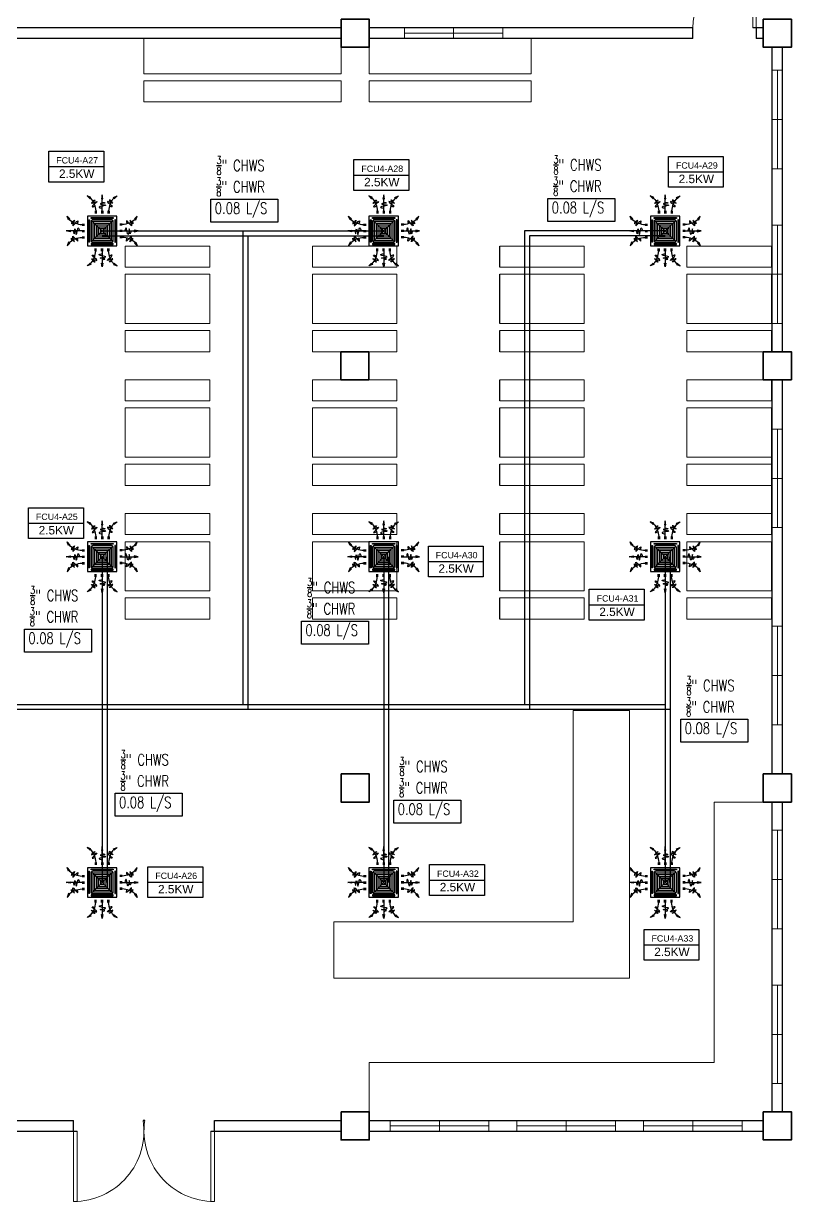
# Model space of a CAD drawing. Header units: millimetres. Extents: x 5 to 430, y 3 to 339.
# Drawn here: x 63.93 to 74.84, y 149.47 to 166.21 of the extents above; entities that cross this region are included whole.
import ezdxf

# ---------------------------------------------------------------- set-up
doc = ezdxf.new("R2010")
doc.units = ezdxf.units.MM
doc.header["$MEASUREMENT"] = 0
for name, color, linetype in [('AIR', 7, 'Continuous'), ('fcu line', 7, 'Continuous'), ('fcu return', 7, 'Continuous'), ('Legends', 7, 'Continuous'), ('pipe label', 7, 'Continuous')]:
    doc.layers.add(name, color=color, linetype=linetype)
doc.styles.add('Arch-Dim', font='simplex.shx', dxfattribs={"width": 0.75})
doc.styles.get("Standard").update_dxf_attribs({"font": 'arial.ttf'})

# ---------------------------------------------------------------- blocks, each defined once
blk = doc.blocks.new('FCU-13000P (CASSETTE SPLIT)')
at = {"layer": 'AIR', "ltscale": 3}
for p, q in [((0, 0.523), (0, 1)), ((-0.193, 0.558), (-0.193, 0.487)), ((-0.162, 0.558), (-0.162, 0.487)), ((-0.016, 0.558), (-0.016, 0.487)), ((0.016, 0.558), (0.016, 0.487)), ((0.162, 0.558), (0.162, 0.487)), ((0.193, 0.558), (0.193, 0.487)), ((-0.523, 0), (-1, 0)), ((-0.558, 0.193), (-0.487, 0.193)), ((-0.558, 0.162), (-0.487, 0.162)), ((-0.558, 0.016), (-0.487, 0.016)), ((0.558, 0.193), (0.487, 0.193)), ((0.558, 0.162), (0.487, 0.162)), ((0.558, 0.016), (0.487, 0.016)), ((0.523, 0), (1, 0)), ((-0.558, -0.016), (-0.487, -0.016)), ((-0.558, -0.162), (-0.487, -0.162)), ((-0.558, -0.193), (-0.487, -0.193)), ((0.558, -0.016), (0.487, -0.016)), ((0.558, -0.162), (0.487, -0.162)), ((0.558, -0.193), (0.487, -0.193)), ((-0.193, -0.558), (-0.193, -0.487)), ((-0.162, -0.558), (-0.162, -0.487)), ((-0.016, -0.558), (-0.016, -0.487)), ((0, -0.523), (0, -1)), ((0.016, -0.558), (0.016, -0.487)), ((0.162, -0.558), (0.162, -0.487)), ((0.193, -0.558), (0.193, -0.487))]:
    blk.add_line(p, q, dxfattribs=at)
at = {"layer": 'AIR'}
for p, q in [((0.295, -0.295), (-0.295, 0.295)), ((0.295, 0.295), (-0.295, -0.295))]:
    blk.add_line(p, q, dxfattribs=at)
at = {"layer": 'AIR', "ltscale": 3}
for points in [[(-0.022, 0.89), (0.022, 0.89), (0, 1)], [(-0.335, 0.895), (-0.311, 0.932), (-0.416, 0.973)], [(0.335, 0.895), (0.311, 0.932), (0.416, 0.973)], [(-0.895, 0.335), (-0.932, 0.311), (-0.973, 0.416)], [(0.895, 0.335), (0.932, 0.311), (0.973, 0.416)], [(-0.89, 0.022), (-0.89, -0.022), (-1, 0)], [(0.89, 0.022), (0.89, -0.022), (1, 0)], [(-0.895, -0.335), (-0.932, -0.311), (-0.973, -0.416)], [(0.895, -0.335), (0.932, -0.311), (0.973, -0.416)], [(-0.335, -0.895), (-0.311, -0.932), (-0.416, -0.973)], [(-0.022, -0.89), (0.022, -0.89), (0, -1)], [(0.335, -0.895), (0.311, -0.932), (0.416, -0.973)]]:
    blk.add_lwpolyline(points, close=True, dxfattribs=at)
at = {"layer": 'AIR'}
for points in [[(-0.323, 0.914, -0.171809), (-0.178, 0.558), (-0.178, 0.522)], [(0.323, 0.914, 0.171809), (0.178, 0.558), (0.178, 0.522)], [(-0.914, 0.323, 0.171809), (-0.558, 0.178), (-0.522, 0.178)], [(0.914, 0.323, -0.171809), (0.558, 0.178), (0.522, 0.178)], [(-0.914, -0.323, -0.171809), (-0.558, -0.178), (-0.522, -0.178)], [(0.914, -0.323, 0.171809), (0.558, -0.178), (0.522, -0.178)], [(-0.323, -0.914, 0.171809), (-0.178, -0.558), (-0.178, -0.522)], [(0.323, -0.914, -0.171809), (0.178, -0.558), (0.178, -0.522)]]:
    blk.add_lwpolyline(points, format="xyb", dxfattribs=at)
for points in [[(-0.41, -0.41), (0.41, -0.41), (0.41, 0.41), (-0.41, 0.41)], [(-0.31, 0.372), (0.31, 0.372), (0.31, 0.348), (-0.31, 0.348)], [(-0.373, 0.31), (-0.348, 0.31), (-0.348, -0.31), (-0.373, -0.31)], [(-0.26, -0.26), (0.26, -0.26), (0.26, 0.26), (-0.26, 0.26)], [(-0.21, -0.21), (0.21, -0.21), (0.21, 0.21), (-0.21, 0.21)], [(-0.16, -0.16), (0.16, -0.16), (0.16, 0.16), (-0.16, 0.16)], [(-0.11, -0.11), (0.11, -0.11), (0.11, 0.11), (-0.11, 0.11)], [(-0.06, -0.06), (0.06, -0.06), (0.06, 0.06), (-0.06, 0.06)], [(0.372, 0.31), (0.348, 0.31), (0.348, -0.31), (0.372, -0.31)], [(-0.31, -0.373), (0.31, -0.373), (0.31, -0.348), (-0.31, -0.348)]]:
    blk.add_lwpolyline(points, close=True, dxfattribs=at)
blk.add_lwpolyline([(-0.26, -0.31), (0.26, -0.31, 0.414214), (0.31, -0.26), (0.31, 0.26, 0.414214), (0.26, 0.31), (-0.26, 0.31, 0.414214), (-0.31, 0.26), (-0.31, -0.26, 0.414214)], format="xyb", close=True, dxfattribs=at)
at = {"layer": 'AIR', "ltscale": 3}
for points in [[(-0.268, 0.84), (-0.231, 0.852), (-0.134, 0.882), (-0.422, 0.704), (0.005, 0.903), (-0.358, 0.645), (-0.239, 0.678), (-0.199, 0.69)], [(0.268, 0.84), (0.231, 0.852), (0.134, 0.882), (0.422, 0.704), (-0.005, 0.903), (0.358, 0.645), (0.239, 0.678), (0.199, 0.69)], [(-0.84, 0.268), (-0.852, 0.231), (-0.882, 0.134), (-0.704, 0.422), (-0.903, -0.005), (-0.645, 0.358), (-0.678, 0.239), (-0.69, 0.199)], [(0.84, 0.268), (0.852, 0.231), (0.882, 0.134), (0.704, 0.422), (0.903, -0.005), (0.645, 0.358), (0.678, 0.239), (0.69, 0.199)], [(-0.84, -0.268), (-0.852, -0.231), (-0.882, -0.134), (-0.704, -0.422), (-0.903, 0.005), (-0.645, -0.358), (-0.678, -0.239), (-0.69, -0.199)], [(0.84, -0.268), (0.852, -0.231), (0.882, -0.134), (0.704, -0.422), (0.903, 0.005), (0.645, -0.358), (0.678, -0.239), (0.69, -0.199)], [(-0.268, -0.84), (-0.231, -0.852), (-0.134, -0.882), (-0.422, -0.704), (0.005, -0.903), (-0.358, -0.645), (-0.239, -0.678), (-0.199, -0.69)], [(0.268, -0.84), (0.231, -0.852), (0.134, -0.882), (0.422, -0.704), (-0.005, -0.903), (0.358, -0.645), (0.239, -0.678), (0.199, -0.69)]]:
    blk.add_open_spline(points, degree=3, knots=[0.0032834, 0.0032834, 0.0032834, 0.0032834, 0.0712567, 0.1924075, 0.3347111, 0.5062145, 0.5813292, 0.5813292, 0.5813292, 0.5813292], dxfattribs=at)
for points in [[(0, 0.8), (0.077, 0.776), (-0.058, 0.755), (0.098, 0.718), (-0.087, 0.663), (0, 0.631)], [(-0.8, 0), (-0.776, -0.077), (-0.755, 0.058), (-0.718, -0.098), (-0.663, 0.087), (-0.631, 0)], [(0.8, 0), (0.776, -0.077), (0.755, 0.058), (0.718, -0.098), (0.663, 0.087), (0.631, 0)], [(0, -0.8), (0.077, -0.776), (-0.058, -0.755), (0.098, -0.718), (-0.087, -0.663), (0, -0.631)]]:
    blk.add_spline(points, degree=3, dxfattribs=at)
for points in [[(0, 1), (-0.022, 0.89), (0.022, 0.89)], [(-0.416, 0.973), (-0.335, 0.895), (-0.311, 0.932)], [(0.416, 0.973), (0.335, 0.895), (0.311, 0.932)], [(-0.973, 0.416), (-0.895, 0.335), (-0.932, 0.311)], [(0.973, 0.416), (0.895, 0.335), (0.932, 0.311)], [(-1, 0), (-0.89, 0.022), (-0.89, -0.022)], [(1, 0), (0.89, 0.022), (0.89, -0.022)], [(-0.973, -0.416), (-0.895, -0.335), (-0.932, -0.311)], [(0.973, -0.416), (0.895, -0.335), (0.932, -0.311)], [(-0.416, -0.973), (-0.335, -0.895), (-0.311, -0.932)], [(0, -1), (-0.022, -0.89), (0.022, -0.89)], [(0.416, -0.973), (0.335, -0.895), (0.311, -0.932)]]:
    blk.add_solid(points, dxfattribs=at)

msp = doc.modelspace()

# ---------------------------------------------------------------- linework, layer by layer
at = {"color": 8, "lineweight": 13}
for p, q in [((74.295, 167.05), (74.295, 166.15)), ((74.345, 166.15), (74.345, 167.05)), ((64.645, 150.474), (64.645, 149.474)), ((64.695, 149.474), (64.695, 150.474)), ((66.595, 149.474), (66.595, 150.474)), ((66.645, 150.474), (66.645, 149.474)), ((64.645, 149.474), (64.695, 149.474)), ((66.645, 149.474), (66.595, 149.474))]:
    msp.add_line(p, q, dxfattribs=at)
at = {"color": 8, "lineweight": 25}
for p, q in [((68.445, 166.15), (62.845, 166.15)), ((73.445, 166.15), (68.845, 166.15)), ((73.445, 166), (73.445, 166.15)), ((74.445, 166.15), (74.345, 166.15)), ((74.345, 166.15), (74.345, 166)), ((68.445, 166), (62.845, 166)), ((73.445, 166), (68.845, 166)), ((74.445, 166), (74.345, 166)), ((74.57, 161.55), (74.57, 165.875)), ((74.72, 161.55), (74.72, 165.875)), ((74.57, 155.549), (74.57, 161.15)), ((74.72, 155.549), (74.72, 161.15)), ((74.57, 150.749), (74.57, 155.149)), ((74.72, 150.749), (74.72, 155.149)), ((62.845, 150.624), (64.645, 150.624)), ((64.645, 150.474), (64.645, 150.624)), ((66.645, 150.624), (68.445, 150.624)), ((66.645, 150.474), (66.645, 150.624)), ((68.845, 150.624), (74.445, 150.624)), ((62.845, 150.474), (64.695, 150.474)), ((66.595, 150.474), (68.445, 150.474)), ((68.845, 150.474), (74.445, 150.474))]:
    msp.add_line(p, q, dxfattribs=at)
at = {"color": 8, "lineweight": 9}
for p, q in [((69.345, 166.15), (69.345, 166)), ((69.345, 166.075), (70.745, 166.075)), ((70.045, 166), (70.045, 166.15)), ((70.745, 166), (70.745, 166.15)), ((65.645, 166), (65.645, 165.5)), ((68.845, 166), (68.845, 165.5)), ((69.345, 166), (70.745, 166)), ((71.145, 165.5), (71.145, 166)), ((68.445, 165.5), (68.445, 165.875)), ((74.72, 165.55), (74.57, 165.55)), ((74.645, 164.15), (74.645, 165.55)), ((65.645, 165.5), (68.445, 165.5)), ((65.645, 165.4), (68.445, 165.4)), ((65.645, 165.4), (65.645, 165.1)), ((68.445, 165.4), (68.445, 165.1)), ((68.845, 165.5), (71.145, 165.5)), ((68.845, 165.4), (71.145, 165.4)), ((68.845, 165.4), (68.845, 165.1)), ((71.145, 165.4), (71.145, 165.1)), ((65.645, 165.1), (68.445, 165.1)), ((68.845, 165.1), (71.145, 165.1)), ((74.57, 164.85), (74.72, 164.85)), ((74.57, 164.15), (74.72, 164.15)), ((74.57, 163.35), (74.72, 163.35)), ((74.645, 163.35), (74.645, 161.95)), ((66.58, 163.05), (65.38, 163.05)), ((65.38, 163.05), (65.38, 162.75)), ((66.58, 162.75), (66.58, 163.05)), ((69.24, 163.05), (68.04, 163.05)), ((68.04, 163.05), (68.04, 162.75)), ((69.24, 162.75), (69.24, 163.05)), ((70.7, 163.05), (71.9, 163.05)), ((71.9, 163.05), (71.9, 162.75)), ((73.36, 162.75), (73.36, 163.05)), ((73.36, 163.05), (74.56, 163.05)), ((74.56, 163.05), (74.56, 162.75)), ((65.38, 162.75), (66.58, 162.75)), ((68.04, 162.75), (69.24, 162.75)), ((71.9, 162.75), (70.7, 162.75)), ((74.56, 162.75), (73.36, 162.75)), ((66.58, 162.65), (65.38, 162.65)), ((65.38, 162.65), (65.38, 161.95)), ((66.58, 161.95), (66.58, 162.65)), ((69.24, 162.65), (68.04, 162.65)), ((68.04, 162.65), (68.04, 161.95)), ((69.24, 161.95), (69.24, 162.65)), ((70.7, 162.65), (71.9, 162.65)), ((71.9, 162.65), (71.9, 161.95)), ((73.36, 162.65), (74.56, 162.65)), ((73.36, 161.95), (73.36, 162.65)), ((74.56, 162.65), (74.56, 161.95)), ((74.57, 162.65), (74.72, 162.65)), ((65.38, 161.95), (66.58, 161.95)), ((68.04, 161.95), (69.24, 161.95)), ((71.9, 161.95), (70.7, 161.95)), ((74.56, 161.95), (73.36, 161.95)), ((74.72, 161.95), (74.57, 161.95)), ((66.58, 161.85), (65.38, 161.85)), ((65.38, 161.85), (65.38, 161.55)), ((66.58, 161.55), (66.58, 161.85)), ((69.24, 161.85), (68.04, 161.85)), ((68.04, 161.85), (68.04, 161.55)), ((69.24, 161.55), (69.24, 161.85)), ((70.7, 161.85), (71.9, 161.85)), ((71.9, 161.85), (71.9, 161.55)), ((73.36, 161.55), (73.36, 161.85)), ((73.36, 161.85), (74.56, 161.85)), ((65.38, 161.55), (66.58, 161.55)), ((68.04, 161.55), (69.24, 161.55)), ((71.9, 161.55), (70.7, 161.55)), ((74.56, 161.55), (73.36, 161.55)), ((66.58, 161.15), (65.38, 161.15)), ((65.38, 161.15), (65.38, 160.85)), ((66.58, 160.85), (66.58, 161.15)), ((69.24, 161.15), (68.04, 161.15)), ((68.04, 161.15), (68.04, 160.85)), ((69.24, 160.85), (69.24, 161.15)), ((70.7, 161.15), (71.9, 161.15)), ((71.9, 161.15), (71.9, 160.85)), ((73.36, 160.85), (73.36, 161.15)), ((73.36, 161.15), (74.56, 161.15)), ((65.38, 160.85), (66.58, 160.85)), ((66.58, 160.75), (65.38, 160.75)), ((65.38, 160.75), (65.38, 160.05)), ((66.58, 160.05), (66.58, 160.75)), ((68.04, 160.85), (69.24, 160.85)), ((69.24, 160.75), (68.04, 160.75)), ((68.04, 160.75), (68.04, 160.05)), ((69.24, 160.05), (69.24, 160.75)), ((71.9, 160.85), (70.7, 160.85)), ((70.7, 160.75), (71.9, 160.75)), ((71.9, 160.75), (71.9, 160.05)), ((74.56, 160.85), (73.36, 160.85)), ((73.36, 160.75), (74.56, 160.75)), ((73.36, 160.05), (73.36, 160.75)), ((74.72, 160.45), (74.57, 160.45)), ((74.645, 159.05), (74.645, 160.45)), ((65.38, 160.05), (66.58, 160.05)), ((68.04, 160.05), (69.24, 160.05)), ((71.9, 160.05), (70.7, 160.05)), ((74.56, 160.05), (73.36, 160.05)), ((66.58, 159.95), (65.38, 159.95)), ((65.38, 159.95), (65.38, 159.65)), ((66.58, 159.65), (66.58, 159.95)), ((69.24, 159.95), (68.04, 159.95)), ((68.04, 159.95), (68.04, 159.65)), ((69.24, 159.65), (69.24, 159.95)), ((70.7, 159.95), (71.9, 159.95)), ((71.9, 159.95), (71.9, 159.65)), ((73.36, 159.65), (73.36, 159.95)), ((73.36, 159.95), (74.56, 159.95)), ((74.56, 159.95), (74.56, 159.65)), ((74.57, 159.75), (74.72, 159.75)), ((65.38, 159.65), (66.58, 159.65)), ((68.04, 159.65), (69.24, 159.65)), ((71.9, 159.65), (70.7, 159.65)), ((74.56, 159.65), (73.36, 159.65)), ((66.58, 159.25), (65.38, 159.25)), ((65.38, 159.25), (65.38, 158.95)), ((66.58, 158.95), (66.58, 159.25)), ((69.24, 159.25), (68.04, 159.25)), ((68.04, 159.25), (68.04, 158.95)), ((69.24, 158.95), (69.24, 159.25)), ((70.7, 159.25), (71.9, 159.25)), ((71.9, 159.25), (71.9, 158.95)), ((73.36, 158.95), (73.36, 159.25)), ((73.36, 159.25), (74.56, 159.25)), ((74.56, 159.25), (74.56, 158.95)), ((74.57, 159.05), (74.72, 159.05)), ((65.38, 158.95), (66.58, 158.95)), ((66.58, 158.85), (65.38, 158.85)), ((65.38, 158.85), (65.38, 158.15)), ((66.58, 158.15), (66.58, 158.85)), ((68.04, 158.95), (69.24, 158.95)), ((69.24, 158.85), (68.04, 158.85)), ((68.04, 158.85), (68.04, 158.15)), ((69.24, 158.15), (69.24, 158.85)), ((71.9, 158.95), (70.7, 158.95)), ((70.7, 158.85), (71.9, 158.85)), ((71.9, 158.85), (71.9, 158.15)), ((74.56, 158.95), (73.36, 158.95)), ((73.36, 158.85), (74.56, 158.85)), ((73.36, 158.15), (73.36, 158.85)), ((65.38, 158.15), (66.58, 158.15)), ((66.58, 158.05), (65.38, 158.05)), ((65.38, 158.05), (65.38, 157.75)), ((66.58, 157.75), (66.58, 158.05)), ((68.04, 158.15), (69.24, 158.15)), ((69.24, 158.05), (68.04, 158.05)), ((68.04, 158.05), (68.04, 157.75)), ((69.24, 157.75), (69.24, 158.05)), ((71.9, 158.15), (70.7, 158.15)), ((70.7, 158.05), (71.9, 158.05)), ((71.9, 158.05), (71.9, 157.75)), ((74.56, 158.15), (73.36, 158.15)), ((73.36, 157.75), (73.36, 158.05)), ((73.36, 158.05), (74.56, 158.05)), ((65.38, 157.75), (66.58, 157.75)), ((68.04, 157.75), (69.24, 157.75)), ((71.9, 157.75), (70.7, 157.75)), ((74.56, 157.75), (73.36, 157.75)), ((74.57, 157.649), (74.72, 157.649)), ((74.645, 157.649), (74.645, 156.249)), ((74.57, 156.949), (74.72, 156.949)), ((71.745, 153.449), (71.745, 156.449)), ((71.745, 156.449), (72.545, 156.449)), ((72.545, 156.449), (72.545, 152.649)), ((74.72, 156.249), (74.57, 156.249)), ((74.445, 155.149), (73.745, 155.149)), ((73.745, 155.149), (73.745, 151.449)), ((74.72, 154.749), (74.57, 154.749)), ((74.645, 153.349), (74.645, 154.749)), ((74.57, 154.049), (74.72, 154.049)), ((68.345, 152.649), (68.345, 153.449)), ((68.345, 153.449), (71.745, 153.449)), ((74.57, 153.349), (74.72, 153.349)), ((68.345, 152.649), (72.545, 152.649)), ((74.57, 152.549), (74.72, 152.549)), ((74.645, 152.549), (74.645, 151.149)), ((74.57, 151.849), (74.72, 151.849)), ((68.845, 150.749), (68.845, 151.449)), ((68.845, 151.449), (73.745, 151.449)), ((74.72, 151.149), (74.57, 151.149)), ((69.145, 150.474), (69.145, 150.624)), ((70.545, 150.549), (69.145, 150.549)), ((69.845, 150.624), (69.845, 150.474)), ((70.545, 150.624), (70.545, 150.474)), ((70.545, 150.624), (70.945, 150.624)), ((70.945, 150.474), (70.945, 150.624)), ((72.345, 150.549), (70.945, 150.549)), ((71.645, 150.624), (71.645, 150.474)), ((72.345, 150.624), (72.345, 150.474)), ((72.745, 150.474), (72.745, 150.624)), ((74.145, 150.549), (72.745, 150.549)), ((73.445, 150.624), (73.445, 150.474)), ((74.145, 150.624), (74.145, 150.474))]:
    msp.add_line(p, q, dxfattribs=at)
at = {"color": 8, "lineweight": -2}
for p, q in [((74.445, 166.15), (74.295, 166.15)), ((70.7, 162.75), (70.7, 163.05)), ((70.7, 161.95), (70.7, 162.65)), ((70.7, 161.55), (70.7, 161.85)), ((74.56, 161.85), (74.56, 161.55)), ((70.7, 160.85), (70.7, 161.15)), ((74.56, 161.15), (74.56, 160.85)), ((70.7, 160.05), (70.7, 160.75)), ((74.56, 160.75), (74.56, 160.05)), ((70.7, 159.65), (70.7, 159.95)), ((70.7, 158.95), (70.7, 159.25)), ((70.7, 158.15), (70.7, 158.85)), ((74.56, 158.85), (74.56, 158.15)), ((70.7, 157.75), (70.7, 158.05)), ((74.56, 158.05), (74.56, 157.75)), ((65.634, 150.624), (65.656, 150.624)), ((65.656, 150.624), (65.634, 150.624))]:
    msp.add_line(p, q, dxfattribs=at)
at = {"color": 8, "lineweight": 35}
for points in [[(68.445, 166.275), (68.845, 166.275), (68.845, 165.875), (68.445, 165.875)], [(74.445, 166.275), (74.845, 166.275), (74.845, 165.875), (74.445, 165.875)], [(68.44, 161.55), (68.84, 161.55), (68.84, 161.15), (68.44, 161.15)], [(74.445, 161.55), (74.845, 161.55), (74.845, 161.15), (74.445, 161.15)], [(68.445, 155.549), (68.845, 155.549), (68.845, 155.149), (68.445, 155.149)], [(74.445, 155.549), (74.845, 155.549), (74.845, 155.149), (74.445, 155.149)], [(68.445, 150.749), (68.845, 150.749), (68.845, 150.349), (68.445, 150.349)], [(74.445, 150.749), (74.845, 150.749), (74.845, 150.349), (74.445, 150.349)]]:
    msp.add_lwpolyline(points, close=True, dxfattribs=at)
at = {"color": 8, "lineweight": 9}
for points in [[(69.345, 166.15), (70.745, 166.15), (70.745, 166), (69.345, 166)], [(74.57, 165.55), (74.72, 165.55), (74.72, 164.15), (74.57, 164.15)], [(74.57, 163.35), (74.72, 163.35), (74.72, 161.95), (74.57, 161.95)], [(74.56, 160.45), (74.72, 160.45), (74.72, 159.05), (74.56, 159.05)], [(74.57, 157.649), (74.72, 157.649), (74.72, 156.249), (74.57, 156.249)], [(74.57, 154.749), (74.72, 154.749), (74.72, 153.349), (74.57, 153.349)], [(74.57, 152.549), (74.72, 152.549), (74.72, 151.149), (74.57, 151.149)], [(69.145, 150.624), (70.545, 150.624), (70.545, 150.474), (69.145, 150.474)], [(70.945, 150.624), (72.345, 150.624), (72.345, 150.474), (70.945, 150.474)], [(72.745, 150.624), (74.145, 150.624), (74.145, 150.474), (72.745, 150.474)]]:
    msp.add_lwpolyline(points, close=True, dxfattribs=at)
at = {"color": 8, "lineweight": 13}
for centre, radius, start, end in [((74.345, 166.15), 0.9, 90, 180), ((64.645, 150.474), 1, 270, 8.6269), ((66.645, 150.474), 1, 171.3731, 270)]:
    msp.add_arc(centre, radius, start, end, dxfattribs=at)
at = {"layer": 'fcu line', "linetype": 'Continuous'}
for p, q in [((65.051, 163.265), (69.051, 163.265)), ((67.051, 163.265), (67.051, 156.538)), ((71.051, 163.265), (71.051, 156.538)), ((73.051, 163.265), (71.051, 163.265)), ((65.051, 158.636), (65.051, 154.007)), ((69.051, 158.636), (69.051, 154.007)), ((73.051, 158.636), (73.051, 154.007)), ((54.751, 156.538), (73.051, 156.538))]:
    msp.add_line(p, q, dxfattribs=at)
at = {"layer": 'fcu return', "linetype": 'Continuous'}
for p, q in [((65.051, 163.195), (69.051, 163.195)), ((67.121, 163.195), (67.121, 156.468)), ((71.121, 163.195), (71.121, 156.468)), ((73.051, 163.195), (71.121, 163.195)), ((65.121, 158.636), (65.121, 154.007)), ((69.121, 158.636), (69.121, 154.007)), ((73.121, 158.636), (73.121, 154.007)), ((54.821, 156.468), (73.121, 156.468))]:
    msp.add_line(p, q, dxfattribs=at)
at = {"layer": 'Legends', "linetype": 'Continuous', "lineweight": 25}
for p, q in [((64.294, 164.179), (65.073, 164.179)), ((68.629, 164.06), (69.408, 164.06)), ((73.099, 164.106), (73.877, 164.106)), ((64.005, 159.114), (64.784, 159.114)), ((69.686, 158.569), (70.464, 158.569)), ((71.972, 157.954), (72.75, 157.954)), ((65.701, 154.012), (66.48, 154.012)), ((69.704, 154.042), (70.483, 154.042)), ((72.751, 153.122), (73.53, 153.122))]:
    msp.add_line(p, q, dxfattribs=at)
at = {"layer": 'Legends'}
for points in [[(64.294, 164.398), (65.073, 164.398), (65.073, 163.961), (64.294, 163.961)], [(68.629, 164.279), (69.408, 164.279), (69.408, 163.842), (68.629, 163.842)], [(73.099, 164.325), (73.877, 164.325), (73.877, 163.888), (73.099, 163.888)], [(64.005, 159.332), (64.784, 159.332), (64.784, 158.895), (64.005, 158.895)], [(69.686, 158.787), (70.464, 158.787), (70.464, 158.35), (69.686, 158.35)], [(71.972, 158.173), (72.75, 158.173), (72.75, 157.736), (71.972, 157.736)], [(65.701, 154.231), (66.48, 154.231), (66.48, 153.794), (65.701, 153.794)], [(69.704, 154.261), (70.483, 154.261), (70.483, 153.824), (69.704, 153.824)], [(72.751, 153.34), (73.53, 153.34), (73.53, 152.903), (72.751, 152.903)]]:
    msp.add_lwpolyline(points, close=True, dxfattribs=at)
at = {"layer": 'pipe label', "color": 2, "linetype": 'Continuous', "lineweight": 25}
for points in [[(66.597, 163.719), (67.549, 163.719), (67.549, 163.392), (66.597, 163.392)], [(71.384, 163.727), (72.335, 163.727), (72.335, 163.399), (71.384, 163.399)], [(67.884, 157.722), (68.836, 157.722), (68.836, 157.395), (67.884, 157.395)], [(63.949, 157.608), (64.9, 157.608), (64.9, 157.281), (63.949, 157.281)], [(73.273, 156.328), (74.225, 156.328), (74.225, 156.001), (73.273, 156.001)], [(65.235, 155.275), (66.187, 155.275), (66.187, 154.948), (65.235, 154.948)], [(69.195, 155.178), (70.147, 155.178), (70.147, 154.851), (69.195, 154.851)]]:
    msp.add_lwpolyline(points, close=True, dxfattribs=at)

# ---------------------------------------------------------------- block references
at = {"layer": 'AIR', "xscale": 0.5113536813550488, "yscale": 0.5113536813550488, "zscale": 0.5113536813550488}
for p in [(65.051, 163.265), (69.051, 163.265), (73.051, 163.265), (65.051, 158.636), (69.051, 158.636), (73.051, 158.636), (65.051, 154.007), (69.051, 154.007), (73.051, 154.007)]:
    msp.add_blockref('FCU-13000P (CASSETTE SPLIT)', p, dxfattribs=at)

# ---------------------------------------------------------------- texts
at = {"layer": 'Legends', "linetype": 'Continuous', "lineweight": 25, "attachment_point": 1}
for s, width, insert, char_height in [('FCU4-A27', 0.44811, (64.399, 164.314), 0.09), ('FCU4-A29', 0.44811, (73.204, 164.241), 0.09), ('2.5KW', 0.23674, (64.438, 164.139), 0.12), ('FCU4-A28', 0.44811, (68.734, 164.195), 0.09), ('2.5KW', 0.23674, (73.242, 164.065), 0.12), ('2.5KW', 0.23674, (68.773, 164.02), 0.12), ('FCU4-A25', 0.44811, (64.11, 159.249), 0.09), ('2.5KW', 0.23674, (64.149, 159.073), 0.12), ('FCU4-A30', 0.44811, (69.791, 158.704), 0.09), ('2.5KW', 0.23674, (69.829, 158.528), 0.12), ('FCU4-A31', 0.44811, (72.077, 158.089), 0.09), ('2.5KW', 0.23674, (72.115, 157.913), 0.12), ('FCU4-A32', 0.44811, (69.809, 154.177), 0.09), ('FCU4-A26', 0.44811, (65.806, 154.147), 0.09), ('2.5KW', 0.23674, (69.848, 154.001), 0.12), ('2.5KW', 0.23674, (65.845, 153.972), 0.12), ('FCU4-A33', 0.44811, (72.856, 153.257), 0.09), ('2.5KW', 0.23674, (72.895, 153.081), 0.12)]:
    msp.add_mtext_dynamic_manual_height_columns(s, width=width, gutter_width=1.011, heights=[0], dxfattribs=dict(at, insert=insert, char_height=char_height))
at = {"layer": 'pipe label', "color": 3, "linetype": 'Continuous', "lineweight": 25, "char_height": 0.16, "attachment_point": 1, "style": 'Arch-Dim'}
for insert in [(66.676, 164.33), (71.463, 164.338), (64.028, 158.219), (67.964, 158.333), (73.352, 156.939), (65.314, 155.886), (69.275, 155.789)]:
    msp.add_mtext_dynamic_manual_height_columns('\\A1;{\\H0.7x;\\S3/8;}" CHWS', width=0.88035, gutter_width=1.011, heights=[0], dxfattribs=dict(at, insert=insert))
at = {"layer": 'pipe label', "color": 240, "linetype": 'Continuous', "lineweight": 25, "char_height": 0.16, "attachment_point": 1, "style": 'Arch-Dim'}
for insert in [(66.673, 164.027), (71.46, 164.035), (67.96, 158.03), (64.024, 157.916), (73.349, 156.636), (65.311, 155.583), (69.271, 155.486)]:
    msp.add_mtext_dynamic_manual_height_columns('\\A1;{\\H0.7x;\\S3/8;}" CHWR', width=0.88035, gutter_width=1.011, heights=[0], dxfattribs=dict(at, insert=insert))
at = {"layer": 'pipe label', "color": 2, "linetype": 'Continuous', "lineweight": 25, "char_height": 0.16, "attachment_point": 1, "style": 'Arch-Dim'}
for insert in [(71.439, 163.677), (66.652, 163.669), (67.939, 157.672), (64.003, 157.558), (73.328, 156.278), (65.29, 155.225), (69.25, 155.128)]:
    msp.add_mtext_dynamic_manual_height_columns('0.08 L/S', width=0.89967, gutter_width=1.011, heights=[0], dxfattribs=dict(at, insert=insert))

doc.saveas('drawing.dxf')
